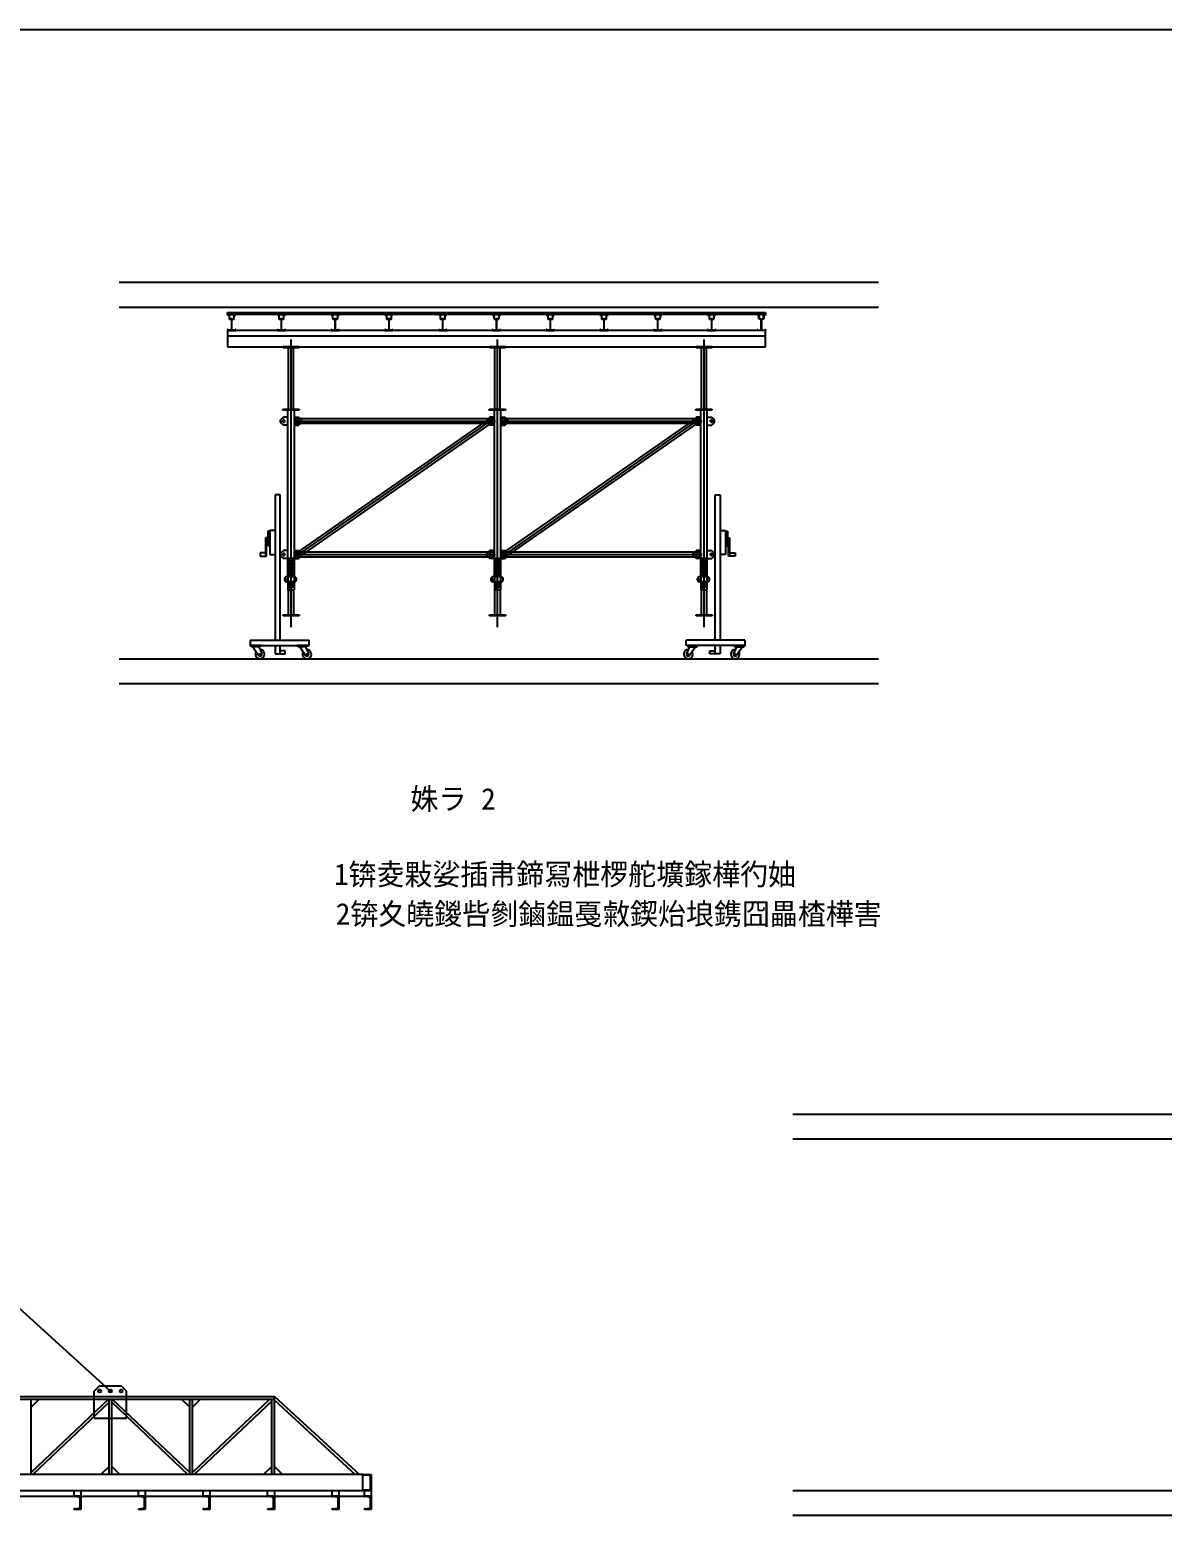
# Model space of a CAD drawing. Header units: metres. Extents: x 0 to 297, y 0 to 210.
# Drawn here: x 121.5 to 197.3, y 110.5 to 210 of the extents above; entities that cross this region are included whole.
import ezdxf

# ---------------------------------------------------------------- set-up
doc = ezdxf.new("R2010")
doc.units = ezdxf.units.M
for name, color, linetype in [(' ', 7, 'Continuous'), ('1', 7, 'Continuous'), ('120', 7, 'Continuous'), ('2', 7, 'Continuous'), ('38536', 7, 'Continuous'), ('5', 7, 'Continuous'), ('7', 7, 'Continuous')]:
    doc.layers.add(name, color=color, linetype=linetype)

msp = doc.modelspace()

# ---------------------------------------------------------------- linework, layer by layer
at = {"layer": ' '}
for p, q in [((138.96, 170.01), (138.96, 189.26)), ((152.78, 170.01), (152.78, 189.26)), ((166.61, 170.01), (166.61, 189.26)), ((137.89, 176.47), (137.53, 176.47)), ((137.53, 176.47), (137.53, 174.87)), ((167.68, 176.47), (168.04, 176.47)), ((168.04, 176.47), (168.04, 174.87)), ((137.53, 174.87), (137.89, 174.87)), ((138.74, 174.61), (138.74, 172.5)), ((139.18, 174.61), (138.74, 174.61)), ((139.18, 172.5), (139.18, 174.61)), ((152.57, 174.61), (152.57, 172.5)), ((153, 174.61), (152.57, 174.61)), ((153, 172.5), (153, 174.61)), ((166.39, 174.61), (166.39, 172.5)), ((166.82, 174.61), (166.39, 174.61)), ((166.82, 172.5), (166.82, 174.61)), ((168.04, 174.87), (167.68, 174.87)), ((138.74, 172.5), (139.18, 172.5)), ((152.57, 172.5), (153, 172.5)), ((166.39, 172.5), (166.82, 172.5)), ((136.23, 169.14), (140.17, 169.14)), ((136.23, 169.14), (136.23, 168.78)), ((140.17, 168.78), (140.17, 169.14)), ((169.34, 169.14), (165.4, 169.14)), ((165.4, 168.78), (165.4, 169.14)), ((169.34, 169.14), (169.34, 168.78)), ((136.23, 168.78), (140.17, 168.78)), ((138.56, 168.41), (138.23, 168.41)), ((138.23, 168.23), (138.56, 168.23)), ((138.56, 168.23), (138.56, 168.41)), ((169.34, 168.78), (165.4, 168.78)), ((167, 168.23), (167, 168.41)), ((167, 168.41), (167.34, 168.41)), ((167.34, 168.23), (167, 168.23))]:
    msp.add_line(p, q, dxfattribs=at)
for centre, start, end in [((136.88, 168.19), -211.99, 91.5), ((140.02, 168.19), -211.99, 91.5), ((165.55, 168.19), -271.5, 31.99), ((168.69, 168.19), -271.5, 31.99)]:
    msp.add_arc(centre, 0.3, start, end, dxfattribs=at)
msp.add_line((297, 210), (0, 210))
at = {"layer": '1'}
for p, q in [((138.62, 173.39), (139.22, 173.39)), ((152.44, 173.39), (153.04, 173.39)), ((166.27, 173.39), (166.87, 173.39)), ((139.22, 173.03), (138.62, 173.03)), ((153.04, 173.03), (152.44, 173.03)), ((166.87, 173.03), (166.27, 173.03))]:
    msp.add_line(p, q, dxfattribs=at)
for centre, start, end in [((138.71, 173.21), 116.26, 243.74), ((139.13, 173.21), -63.74, 63.74), ((152.53, 173.21), 116.26, 243.74), ((152.96, 173.21), -63.74, 63.74), ((166.35, 173.21), 116.26, 243.74), ((166.78, 173.21), -63.74, 63.74)]:
    msp.add_arc(centre, 0.2, start, end, dxfattribs=at)
at = {"layer": '120'}
for p, q in [((134.71, 189.5), (170.71, 189.5)), ((152.37, 184.06), (139.2, 174.88)), ((139.21, 174.7), (152.59, 184.02)), ((152.55, 183.8), (152.37, 184.06)), ((166.2, 184.06), (153.02, 174.88)), ((153.04, 174.7), (166.41, 184.02)), ((166.37, 183.8), (166.2, 184.06)), ((139.16, 183.8), (152.65, 183.8)), ((139.25, 183.96), (139.25, 183.65)), ((152.5, 183.96), (139.25, 183.96)), ((139.25, 183.65), (152.5, 183.65)), ((139.38, 174.62), (152.55, 183.8)), ((152.5, 183.65), (152.5, 183.96)), ((152.98, 183.8), (166.47, 183.8)), ((153.07, 183.96), (153.07, 183.65)), ((166.32, 183.96), (153.07, 183.96)), ((153.07, 183.65), (166.32, 183.65)), ((153.2, 174.62), (166.37, 183.8)), ((166.32, 183.65), (166.32, 183.96)), ((139.16, 174.87), (152.65, 174.87)), ((139.2, 174.88), (139.38, 174.62)), ((139.25, 175.03), (139.25, 174.72)), ((152.5, 175.03), (139.25, 175.03)), ((139.25, 174.72), (152.5, 174.72)), ((152.5, 174.72), (152.5, 175.03)), ((152.98, 174.87), (166.47, 174.87)), ((153.02, 174.88), (153.2, 174.62)), ((153.07, 175.03), (153.07, 174.72)), ((166.32, 175.03), (153.07, 175.03)), ((153.07, 174.72), (166.32, 174.72)), ((166.32, 174.72), (166.32, 175.03))]:
    msp.add_line(p, q, dxfattribs=at)
for centre in [(139.46, 183.8), (152.28, 183.81), (152.28, 183.8), (153.29, 183.8), (166.1, 183.8), (166.11, 183.81), (139.46, 174.87), (139.46, 174.87), (152.28, 174.87), (153.29, 174.87), (153.29, 174.87), (166.1, 174.87)]:
    msp.add_circle(centre, 0.06, dxfattribs=at)
at = {"layer": '2'}
for p, q in [((138.23, 178.87), (137.89, 178.87)), ((137.89, 178.87), (137.89, 169.14)), ((138.23, 169.14), (138.23, 178.87)), ((167.34, 169.14), (167.34, 178.87)), ((167.34, 178.87), (167.68, 178.87)), ((167.68, 178.87), (167.68, 169.14)), ((137.53, 176.42), (137.4, 176.42)), ((137.4, 176.42), (137.4, 175.44)), ((168.04, 176.42), (168.17, 176.42)), ((168.17, 176.42), (168.17, 175.44)), ((137.4, 175.99), (137.25, 175.99)), ((137.25, 175.99), (137.25, 174.97)), ((137.32, 174.75), (137.32, 175.87)), ((137.32, 175.87), (137.4, 175.87)), ((137.53, 175.44), (137.4, 175.44)), ((168.04, 175.44), (168.17, 175.44)), ((168.17, 175.99), (168.32, 175.99)), ((168.25, 175.87), (168.17, 175.87)), ((168.25, 174.75), (168.25, 175.87)), ((168.32, 175.99), (168.32, 174.97)), ((137.25, 174.97), (136.88, 174.97)), ((136.88, 174.97), (136.88, 174.75)), ((136.88, 174.75), (137.32, 174.75)), ((137.25, 174.97), (137.25, 174.75)), ((168.69, 174.75), (168.25, 174.75)), ((168.32, 174.97), (168.32, 174.75)), ((168.32, 174.97), (168.69, 174.97)), ((168.69, 174.97), (168.69, 174.75)), ((136.23, 168.78), (136.23, 168.73)), ((136.96, 168.78), (136.23, 168.78)), ((136.96, 168.73), (136.23, 168.73)), ((136.3, 168.73), (136.3, 168.68)), ((136.88, 168.68), (136.3, 168.68)), ((136.4, 168.68), (136.77, 168.14)), ((136.79, 168.68), (136.99, 168.25)), ((136.88, 168.73), (136.88, 168.68)), ((136.96, 168.78), (136.96, 168.73)), ((137.89, 168.78), (137.89, 168.23)), ((137.89, 168.23), (138.23, 168.23)), ((138.23, 168.23), (138.23, 168.78)), ((140.1, 168.78), (139.37, 168.78)), ((139.37, 168.78), (139.37, 168.73)), ((140.1, 168.73), (139.37, 168.73)), ((139.44, 168.73), (139.44, 168.68)), ((140.02, 168.68), (139.44, 168.68)), ((139.54, 168.68), (139.91, 168.14)), ((139.93, 168.68), (140.13, 168.25)), ((140.02, 168.73), (140.02, 168.68)), ((140.1, 168.78), (140.1, 168.73)), ((165.64, 168.68), (165.44, 168.25)), ((165.47, 168.78), (166.2, 168.78)), ((165.47, 168.78), (165.47, 168.73)), ((165.47, 168.73), (166.2, 168.73)), ((165.54, 168.73), (165.54, 168.68)), ((165.54, 168.68), (166.13, 168.68)), ((166.03, 168.68), (165.66, 168.14)), ((166.13, 168.73), (166.13, 168.68)), ((166.2, 168.78), (166.2, 168.73)), ((167.34, 168.23), (167.34, 168.78)), ((167.68, 168.23), (167.34, 168.23)), ((167.68, 168.78), (167.68, 168.23)), ((168.78, 168.68), (168.58, 168.25)), ((168.61, 168.78), (168.61, 168.73)), ((168.61, 168.78), (169.34, 168.78)), ((168.61, 168.73), (169.34, 168.73)), ((168.68, 168.73), (168.68, 168.68)), ((168.68, 168.68), (169.27, 168.68)), ((169.17, 168.68), (168.8, 168.14)), ((169.27, 168.73), (169.27, 168.68)), ((169.34, 168.78), (169.34, 168.73))]:
    msp.add_line(p, q, dxfattribs=at)
for centre in [(136.88, 168.19), (140.02, 168.19), (165.55, 168.19), (168.69, 168.19)]:
    msp.add_circle(centre, 0.04, dxfattribs=at)
for centre, start, end in [((136.88, 168.19), -153.71, 26.29), ((140.02, 168.19), -153.71, 26.29), ((165.55, 168.19), 153.71, 333.71), ((168.69, 168.19), 153.71, 333.71)]:
    msp.add_arc(centre, 0.12, start, end, dxfattribs=at)
at = {"layer": '38536'}
for p, q in [((134.71, 191.07), (170.71, 191.07)), ((134.71, 190.94), (134.71, 191.07)), ((170.71, 191.07), (170.71, 190.94)), ((170.71, 190.94), (134.71, 190.94)), ((134.71, 189.86), (134.71, 188.78)), ((170.71, 189.86), (134.71, 189.86)), ((170.71, 188.78), (170.71, 189.86)), ((134.71, 188.78), (170.71, 188.78)), ((138.44, 184.07), (138.26, 183.89)), ((138.74, 184.07), (138.44, 184.07)), ((138.74, 183.53), (138.74, 184.07)), ((139.18, 184.07), (139.48, 184.07)), ((139.18, 183.53), (139.18, 184.07)), ((139.48, 184.07), (139.66, 183.89)), ((152.26, 184.07), (152.08, 183.89)), ((152.57, 184.07), (152.26, 184.07)), ((152.57, 183.53), (152.57, 184.07)), ((153, 183.53), (153, 184.07)), ((153, 184.07), (153.3, 184.07)), ((153.3, 184.07), (153.48, 183.89)), ((166.09, 184.07), (165.91, 183.89)), ((166.39, 184.07), (166.09, 184.07)), ((166.39, 183.53), (166.39, 184.07)), ((166.82, 184.07), (167.13, 184.07)), ((166.82, 183.53), (166.82, 184.07)), ((167.13, 184.07), (167.31, 183.89)), ((138.26, 183.71), (138.26, 183.89)), ((138.26, 183.71), (138.44, 183.53)), ((138.32, 183.8), (138.59, 183.8)), ((138.74, 183.53), (138.44, 183.53)), ((138.46, 183.94), (138.46, 183.66)), ((139.18, 183.53), (139.48, 183.53)), ((139.6, 183.8), (139.33, 183.8)), ((139.6, 183.8), (139.33, 183.8)), ((139.46, 183.94), (139.46, 183.66)), ((139.46, 183.94), (139.46, 183.66)), ((139.66, 183.71), (139.48, 183.53)), ((139.66, 183.71), (139.66, 183.89)), ((152.08, 183.71), (152.08, 183.89)), ((152.08, 183.71), (152.26, 183.53)), ((152.14, 183.8), (152.42, 183.8)), ((152.57, 183.53), (152.26, 183.53)), ((152.28, 183.94), (152.28, 183.66)), ((153, 183.53), (153.3, 183.53)), ((153.42, 183.8), (153.15, 183.8)), ((153.42, 183.8), (153.15, 183.8)), ((153.29, 183.94), (153.29, 183.66)), ((153.29, 183.94), (153.29, 183.66)), ((153.48, 183.71), (153.3, 183.53)), ((153.48, 183.71), (153.48, 183.89)), ((165.91, 183.71), (165.91, 183.89)), ((165.91, 183.71), (166.09, 183.53)), ((165.97, 183.8), (166.24, 183.8)), ((166.39, 183.53), (166.09, 183.53)), ((166.1, 183.94), (166.1, 183.66)), ((166.82, 183.53), (167.13, 183.53)), ((167.25, 183.8), (166.97, 183.8)), ((167.25, 183.8), (166.97, 183.8)), ((167.11, 183.94), (167.11, 183.66)), ((167.11, 183.94), (167.11, 183.66)), ((167.31, 183.71), (167.13, 183.53)), ((167.31, 183.71), (167.31, 183.89)), ((138.44, 175.14), (138.26, 174.96)), ((138.74, 175.14), (138.44, 175.14)), ((138.74, 174.6), (138.74, 175.14)), ((139.18, 175.14), (139.48, 175.14)), ((139.18, 174.6), (139.18, 175.14)), ((139.48, 175.14), (139.66, 174.96)), ((152.27, 175.14), (152.09, 174.96)), ((152.57, 175.14), (152.27, 175.14)), ((152.57, 174.6), (152.57, 175.14)), ((153, 175.14), (153.3, 175.14)), ((153, 174.6), (153, 175.14)), ((153.3, 175.14), (153.48, 174.96)), ((166.09, 175.14), (165.91, 174.96)), ((166.39, 175.14), (166.09, 175.14)), ((166.39, 174.6), (166.39, 175.14)), ((166.82, 175.14), (167.13, 175.14)), ((166.82, 174.6), (166.82, 175.14)), ((167.13, 175.14), (167.31, 174.96)), ((138.26, 174.78), (138.26, 174.96)), ((138.26, 174.78), (138.44, 174.6)), ((138.32, 174.87), (138.59, 174.87)), ((138.74, 174.6), (138.44, 174.6)), ((138.46, 175.01), (138.46, 174.74)), ((139.18, 174.6), (139.48, 174.6)), ((139.6, 174.87), (139.33, 174.87)), ((139.6, 174.87), (139.33, 174.87)), ((139.46, 175.01), (139.46, 174.74)), ((139.46, 175.01), (139.46, 174.74)), ((139.66, 174.78), (139.48, 174.6)), ((139.66, 174.78), (139.66, 174.96)), ((152.09, 174.78), (152.09, 174.96)), ((152.09, 174.78), (152.27, 174.6)), ((152.14, 174.87), (152.42, 174.87)), ((152.57, 174.6), (152.27, 174.6)), ((152.28, 175.01), (152.28, 174.74)), ((153, 174.6), (153.3, 174.6)), ((153.42, 174.87), (153.15, 174.87)), ((153.42, 174.87), (153.15, 174.87)), ((153.29, 175.01), (153.29, 174.74)), ((153.29, 175.01), (153.29, 174.74)), ((153.48, 174.78), (153.3, 174.6)), ((153.48, 174.78), (153.48, 174.96)), ((165.91, 174.78), (165.91, 174.96)), ((165.91, 174.78), (166.09, 174.6)), ((165.97, 174.87), (166.24, 174.87)), ((166.39, 174.6), (166.09, 174.6)), ((166.11, 175.01), (166.11, 174.74)), ((166.82, 174.6), (167.13, 174.6)), ((167.25, 174.87), (166.97, 174.87)), ((167.25, 174.87), (166.97, 174.87)), ((167.11, 175.01), (167.11, 174.74)), ((167.11, 175.01), (167.11, 174.74)), ((167.31, 174.78), (167.13, 174.6)), ((167.31, 174.78), (167.31, 174.96))]:
    msp.add_line(p, q, dxfattribs=at)
for centre in [(138.46, 183.8), (139.46, 183.8), (139.46, 183.8), (152.28, 183.8), (153.29, 183.8), (153.29, 183.8), (166.1, 183.8), (167.11, 183.8), (167.11, 183.8), (138.46, 174.87), (139.46, 174.87), (139.46, 174.87), (139.46, 174.87), (152.28, 174.87), (153.29, 174.87), (153.29, 174.87), (153.29, 174.87), (166.11, 174.87), (167.11, 174.87), (167.11, 174.87), (167.11, 174.87)]:
    msp.add_circle(centre, 0.06, dxfattribs=at)
at = {"layer": '5'}
for p, q in [((127.45, 193.09), (178.29, 193.09)), ((127.45, 191.43), (178.29, 191.43)), ((127.45, 167.89), (178.29, 167.89)), ((127.45, 166.23), (178.29, 166.23)), ((172.56, 137.4), (209.19, 137.4)), ((172.56, 135.75), (207.03, 135.75)), ((172.56, 112.2), (209.19, 112.2)), ((172.56, 110.55), (207.03, 110.55))]:
    msp.add_line(p, q, dxfattribs=at)
at = {"layer": '7'}
for p, q in [((134.83, 190.94), (134.71, 190.94)), ((134.71, 190.94), (134.71, 190.89)), ((134.71, 190.89), (134.73, 190.89)), ((134.73, 190.89), (134.73, 190.91)), ((134.75, 190.92), (134.8, 190.92)), ((134.81, 190.91), (134.81, 190.66)), ((134.83, 190.66), (134.83, 190.94)), ((134.83, 190.94), (135.13, 190.94)), ((134.84, 190.63), (134.96, 190.63)), ((135.12, 190.65), (134.85, 190.65)), ((134.97, 190.61), (134.97, 189.9)), ((134.99, 189.9), (134.99, 190.61)), ((135.01, 190.63), (135.12, 190.63)), ((135.25, 190.94), (135.13, 190.94)), ((135.13, 190.94), (135.13, 190.66)), ((135.15, 190.66), (135.15, 190.91)), ((135.17, 190.92), (135.21, 190.92)), ((135.23, 190.91), (135.23, 190.89)), ((135.23, 190.89), (135.25, 190.89)), ((135.25, 190.89), (135.25, 190.94)), ((138.16, 190.94), (138.04, 190.94)), ((138.04, 190.94), (138.04, 190.89)), ((138.04, 190.89), (138.06, 190.89)), ((138.06, 190.89), (138.06, 190.91)), ((138.08, 190.92), (138.13, 190.92)), ((138.14, 190.91), (138.14, 190.66)), ((138.16, 190.66), (138.16, 190.94)), ((138.16, 190.94), (138.46, 190.94)), ((138.17, 190.63), (138.29, 190.63)), ((138.45, 190.65), (138.18, 190.65)), ((138.3, 190.61), (138.3, 189.9)), ((138.32, 189.9), (138.32, 190.61)), ((138.34, 190.63), (138.45, 190.63)), ((138.58, 190.94), (138.46, 190.94)), ((138.46, 190.94), (138.46, 190.66)), ((138.48, 190.66), (138.48, 190.91)), ((138.5, 190.92), (138.54, 190.92)), ((138.56, 190.91), (138.56, 190.89)), ((138.56, 190.89), (138.58, 190.89)), ((138.58, 190.89), (138.58, 190.94)), ((141.76, 190.94), (141.64, 190.94)), ((141.64, 190.94), (141.64, 190.89)), ((141.64, 190.89), (141.66, 190.89)), ((141.66, 190.89), (141.66, 190.91)), ((141.68, 190.92), (141.73, 190.92)), ((141.74, 190.91), (141.74, 190.66)), ((141.76, 190.66), (141.76, 190.94)), ((141.76, 190.94), (142.06, 190.94)), ((141.77, 190.63), (141.89, 190.63)), ((142.05, 190.65), (141.78, 190.65)), ((141.9, 190.61), (141.9, 189.9)), ((141.92, 189.9), (141.92, 190.61)), ((141.94, 190.63), (142.05, 190.63)), ((142.18, 190.94), (142.06, 190.94)), ((142.06, 190.94), (142.06, 190.66)), ((142.08, 190.66), (142.08, 190.91)), ((142.1, 190.92), (142.14, 190.92)), ((142.16, 190.91), (142.16, 190.89)), ((142.16, 190.89), (142.18, 190.89)), ((142.18, 190.89), (142.18, 190.94)), ((145.36, 190.94), (145.24, 190.94)), ((145.24, 190.94), (145.24, 190.89)), ((145.24, 190.89), (145.26, 190.89)), ((145.26, 190.89), (145.26, 190.91)), ((145.28, 190.92), (145.33, 190.92)), ((145.34, 190.91), (145.34, 190.66)), ((145.36, 190.66), (145.36, 190.94)), ((145.36, 190.94), (145.66, 190.94)), ((145.37, 190.63), (145.49, 190.63)), ((145.65, 190.65), (145.38, 190.65)), ((145.5, 190.61), (145.5, 189.9)), ((145.52, 189.9), (145.52, 190.61)), ((145.54, 190.63), (145.65, 190.63)), ((145.78, 190.94), (145.66, 190.94)), ((145.66, 190.94), (145.66, 190.66)), ((145.68, 190.66), (145.68, 190.91)), ((145.7, 190.92), (145.74, 190.92)), ((145.76, 190.91), (145.76, 190.89)), ((145.76, 190.89), (145.78, 190.89)), ((145.78, 190.89), (145.78, 190.94)), ((148.96, 190.94), (148.84, 190.94)), ((148.84, 190.94), (148.84, 190.89)), ((148.84, 190.89), (148.86, 190.89)), ((148.86, 190.89), (148.86, 190.91)), ((148.88, 190.92), (148.93, 190.92)), ((148.94, 190.91), (148.94, 190.66)), ((148.96, 190.66), (148.96, 190.94)), ((148.96, 190.94), (149.26, 190.94)), ((148.97, 190.63), (149.09, 190.63)), ((149.25, 190.65), (148.98, 190.65)), ((149.1, 190.61), (149.1, 189.9)), ((149.12, 189.9), (149.12, 190.61)), ((149.14, 190.63), (149.25, 190.63)), ((149.38, 190.94), (149.26, 190.94)), ((149.26, 190.94), (149.26, 190.66)), ((149.28, 190.66), (149.28, 190.91)), ((149.3, 190.92), (149.34, 190.92)), ((149.36, 190.91), (149.36, 190.89)), ((149.36, 190.89), (149.38, 190.89)), ((149.38, 190.89), (149.38, 190.94)), ((152.56, 190.94), (152.44, 190.94)), ((152.44, 190.94), (152.44, 190.89)), ((152.44, 190.89), (152.46, 190.89)), ((152.46, 190.89), (152.46, 190.91)), ((152.48, 190.92), (152.53, 190.92)), ((152.54, 190.91), (152.54, 190.66)), ((152.56, 190.66), (152.56, 190.94)), ((152.56, 190.94), (152.86, 190.94)), ((152.57, 190.63), (152.69, 190.63)), ((152.85, 190.65), (152.58, 190.65)), ((152.7, 190.61), (152.7, 189.9)), ((152.72, 189.9), (152.72, 190.61)), ((152.74, 190.63), (152.85, 190.63)), ((152.98, 190.94), (152.86, 190.94)), ((152.86, 190.94), (152.86, 190.66)), ((152.88, 190.66), (152.88, 190.91)), ((152.9, 190.92), (152.94, 190.92)), ((152.96, 190.91), (152.96, 190.89)), ((152.96, 190.89), (152.98, 190.89)), ((152.98, 190.89), (152.98, 190.94)), ((156.16, 190.94), (156.04, 190.94)), ((156.04, 190.94), (156.04, 190.89)), ((156.04, 190.89), (156.06, 190.89)), ((156.06, 190.89), (156.06, 190.91)), ((156.08, 190.92), (156.13, 190.92)), ((156.14, 190.91), (156.14, 190.66)), ((156.16, 190.66), (156.16, 190.94)), ((156.16, 190.94), (156.46, 190.94)), ((156.17, 190.63), (156.29, 190.63)), ((156.45, 190.65), (156.18, 190.65)), ((156.3, 190.61), (156.3, 189.9)), ((156.32, 189.9), (156.32, 190.61)), ((156.34, 190.63), (156.45, 190.63)), ((156.58, 190.94), (156.46, 190.94)), ((156.46, 190.94), (156.46, 190.66)), ((156.48, 190.66), (156.48, 190.91)), ((156.5, 190.92), (156.54, 190.92)), ((156.56, 190.91), (156.56, 190.89)), ((156.56, 190.89), (156.58, 190.89)), ((156.58, 190.89), (156.58, 190.94)), ((159.76, 190.94), (159.64, 190.94)), ((159.64, 190.94), (159.64, 190.89)), ((159.64, 190.89), (159.66, 190.89)), ((159.66, 190.89), (159.66, 190.91)), ((159.68, 190.92), (159.73, 190.92)), ((159.74, 190.91), (159.74, 190.66)), ((159.76, 190.66), (159.76, 190.94)), ((159.76, 190.94), (160.06, 190.94)), ((159.77, 190.63), (159.89, 190.63)), ((160.05, 190.65), (159.78, 190.65)), ((159.9, 190.61), (159.9, 189.9)), ((159.92, 189.9), (159.92, 190.61)), ((159.94, 190.63), (160.05, 190.63)), ((160.18, 190.94), (160.06, 190.94)), ((160.06, 190.94), (160.06, 190.66)), ((160.08, 190.66), (160.08, 190.91)), ((160.1, 190.92), (160.14, 190.92)), ((160.16, 190.91), (160.16, 190.89)), ((160.16, 190.89), (160.18, 190.89)), ((160.18, 190.89), (160.18, 190.94)), ((163.36, 190.94), (163.24, 190.94)), ((163.24, 190.94), (163.24, 190.89)), ((163.24, 190.89), (163.26, 190.89)), ((163.26, 190.89), (163.26, 190.91)), ((163.28, 190.92), (163.33, 190.92)), ((163.34, 190.91), (163.34, 190.66)), ((163.36, 190.66), (163.36, 190.94)), ((163.36, 190.94), (163.66, 190.94)), ((163.37, 190.63), (163.49, 190.63)), ((163.65, 190.65), (163.38, 190.65)), ((163.5, 190.61), (163.5, 189.9)), ((163.52, 189.9), (163.52, 190.61)), ((163.54, 190.63), (163.65, 190.63)), ((163.78, 190.94), (163.66, 190.94)), ((163.66, 190.94), (163.66, 190.66)), ((163.68, 190.66), (163.68, 190.91)), ((163.7, 190.92), (163.74, 190.92)), ((163.76, 190.91), (163.76, 190.89)), ((163.76, 190.89), (163.78, 190.89)), ((163.78, 190.89), (163.78, 190.94)), ((166.96, 190.94), (166.84, 190.94)), ((166.84, 190.94), (166.84, 190.89)), ((166.84, 190.89), (166.86, 190.89)), ((166.86, 190.89), (166.86, 190.91)), ((166.88, 190.92), (166.93, 190.92)), ((166.94, 190.91), (166.94, 190.66)), ((166.96, 190.66), (166.96, 190.94)), ((166.96, 190.94), (167.26, 190.94)), ((166.97, 190.63), (167.09, 190.63)), ((167.25, 190.65), (166.98, 190.65)), ((167.1, 190.61), (167.1, 189.9)), ((167.12, 189.9), (167.12, 190.61)), ((167.14, 190.63), (167.25, 190.63)), ((167.38, 190.94), (167.26, 190.94)), ((167.26, 190.94), (167.26, 190.66)), ((167.28, 190.66), (167.28, 190.91)), ((167.3, 190.92), (167.34, 190.92)), ((167.36, 190.91), (167.36, 190.89)), ((167.36, 190.89), (167.38, 190.89)), ((167.38, 190.89), (167.38, 190.94)), ((170.17, 190.89), (170.17, 190.94)), ((170.17, 190.94), (170.29, 190.94)), ((170.19, 190.89), (170.17, 190.89)), ((170.19, 190.91), (170.19, 190.89)), ((170.26, 190.92), (170.21, 190.92)), ((170.27, 190.66), (170.27, 190.91)), ((170.29, 190.94), (170.29, 190.66)), ((170.59, 190.94), (170.29, 190.94)), ((170.42, 190.63), (170.3, 190.63)), ((170.31, 190.65), (170.58, 190.65)), ((170.43, 189.9), (170.43, 190.61)), ((170.45, 190.61), (170.45, 189.9)), ((170.58, 190.63), (170.47, 190.63)), ((170.59, 190.66), (170.59, 190.94)), ((170.59, 190.94), (170.71, 190.94)), ((170.61, 190.91), (170.61, 190.66)), ((170.67, 190.92), (170.63, 190.92)), ((170.69, 190.89), (170.69, 190.91)), ((170.71, 190.89), (170.69, 190.89)), ((170.71, 190.94), (170.71, 190.89)), ((134.74, 189.92), (134.71, 189.92)), ((134.71, 189.92), (134.71, 189.86)), ((134.71, 189.86), (135.25, 189.86)), ((134.74, 189.9), (134.74, 189.92)), ((134.96, 189.89), (134.76, 189.89)), ((135.21, 189.89), (135.01, 189.89)), ((135.25, 189.92), (135.22, 189.92)), ((135.22, 189.92), (135.22, 189.9)), ((135.25, 189.86), (135.25, 189.92)), ((138.07, 189.92), (138.04, 189.92)), ((138.04, 189.92), (138.04, 189.86)), ((138.04, 189.86), (138.58, 189.86)), ((138.07, 189.9), (138.07, 189.92)), ((138.29, 189.89), (138.09, 189.89)), ((138.54, 189.89), (138.34, 189.89)), ((138.58, 189.92), (138.55, 189.92)), ((138.55, 189.92), (138.55, 189.9)), ((138.58, 189.86), (138.58, 189.92)), ((141.67, 189.92), (141.64, 189.92)), ((141.64, 189.92), (141.64, 189.86)), ((141.64, 189.86), (142.18, 189.86)), ((141.67, 189.9), (141.67, 189.92)), ((141.89, 189.89), (141.69, 189.89)), ((142.14, 189.89), (141.94, 189.89)), ((142.18, 189.92), (142.15, 189.92)), ((142.15, 189.92), (142.15, 189.9)), ((142.18, 189.86), (142.18, 189.92)), ((145.27, 189.92), (145.24, 189.92)), ((145.24, 189.92), (145.24, 189.86)), ((145.24, 189.86), (145.78, 189.86)), ((145.27, 189.9), (145.27, 189.92)), ((145.49, 189.89), (145.29, 189.89)), ((145.74, 189.89), (145.54, 189.89)), ((145.78, 189.92), (145.75, 189.92)), ((145.75, 189.92), (145.75, 189.9)), ((145.78, 189.86), (145.78, 189.92)), ((148.87, 189.92), (148.84, 189.92)), ((148.84, 189.92), (148.84, 189.86)), ((148.84, 189.86), (149.38, 189.86)), ((148.87, 189.9), (148.87, 189.92)), ((149.09, 189.89), (148.89, 189.89)), ((149.34, 189.89), (149.14, 189.89)), ((149.38, 189.92), (149.35, 189.92)), ((149.35, 189.92), (149.35, 189.9)), ((149.38, 189.86), (149.38, 189.92)), ((152.47, 189.92), (152.44, 189.92)), ((152.44, 189.92), (152.44, 189.86)), ((152.44, 189.86), (152.98, 189.86)), ((152.47, 189.9), (152.47, 189.92)), ((152.69, 189.89), (152.49, 189.89)), ((152.94, 189.89), (152.74, 189.89)), ((152.98, 189.92), (152.95, 189.92)), ((152.95, 189.92), (152.95, 189.9)), ((152.98, 189.86), (152.98, 189.92)), ((156.07, 189.92), (156.04, 189.92)), ((156.04, 189.92), (156.04, 189.86)), ((156.04, 189.86), (156.58, 189.86)), ((156.07, 189.9), (156.07, 189.92)), ((156.29, 189.89), (156.09, 189.89)), ((156.54, 189.89), (156.34, 189.89)), ((156.58, 189.92), (156.55, 189.92)), ((156.55, 189.92), (156.55, 189.9)), ((156.58, 189.86), (156.58, 189.92)), ((159.67, 189.92), (159.64, 189.92)), ((159.64, 189.92), (159.64, 189.86)), ((159.64, 189.86), (160.18, 189.86)), ((159.67, 189.9), (159.67, 189.92)), ((159.89, 189.89), (159.69, 189.89)), ((160.14, 189.89), (159.94, 189.89)), ((160.18, 189.92), (160.15, 189.92)), ((160.15, 189.92), (160.15, 189.9)), ((160.18, 189.86), (160.18, 189.92)), ((163.27, 189.92), (163.24, 189.92)), ((163.24, 189.92), (163.24, 189.86)), ((163.24, 189.86), (163.78, 189.86)), ((163.27, 189.9), (163.27, 189.92)), ((163.49, 189.89), (163.29, 189.89)), ((163.74, 189.89), (163.54, 189.89)), ((163.78, 189.92), (163.75, 189.92)), ((163.75, 189.92), (163.75, 189.9)), ((163.78, 189.86), (163.78, 189.92)), ((166.87, 189.92), (166.84, 189.92)), ((166.84, 189.92), (166.84, 189.86)), ((166.84, 189.86), (167.38, 189.86)), ((166.87, 189.9), (166.87, 189.92)), ((167.09, 189.89), (166.89, 189.89)), ((167.34, 189.89), (167.14, 189.89)), ((167.38, 189.92), (167.35, 189.92)), ((167.35, 189.92), (167.35, 189.9)), ((167.38, 189.86), (167.38, 189.92)), ((170.17, 189.86), (170.17, 189.92)), ((170.17, 189.92), (170.2, 189.92)), ((170.71, 189.86), (170.17, 189.86)), ((170.2, 189.92), (170.2, 189.9)), ((170.22, 189.89), (170.42, 189.89)), ((170.47, 189.89), (170.67, 189.89)), ((170.68, 189.9), (170.68, 189.92)), ((170.68, 189.92), (170.71, 189.92)), ((170.71, 189.92), (170.71, 189.86)), ((139.5, 188.78), (138.42, 188.78)), ((138.42, 188.78), (138.42, 188.73)), ((138.42, 188.73), (139.5, 188.73)), ((138.79, 184.59), (138.79, 188.73)), ((139.13, 184.59), (139.13, 188.73)), ((139.5, 188.73), (139.5, 188.78)), ((153.32, 188.78), (152.24, 188.78)), ((152.24, 188.78), (152.24, 188.73)), ((152.24, 188.73), (153.32, 188.73)), ((152.61, 184.59), (152.61, 188.73)), ((152.96, 184.59), (152.96, 188.73)), ((153.32, 188.73), (153.32, 188.78)), ((167.15, 188.78), (166.07, 188.78)), ((166.07, 188.78), (166.07, 188.73)), ((166.07, 188.73), (167.15, 188.73)), ((166.44, 184.59), (166.44, 188.73)), ((166.78, 184.59), (166.78, 188.73)), ((167.15, 188.73), (167.15, 188.78)), ((138.41, 184.54), (138.41, 184.59)), ((138.41, 184.59), (139.49, 184.59)), ((139.49, 184.54), (138.41, 184.54)), ((138.74, 173.39), (138.74, 184.54)), ((139.18, 173.39), (139.18, 184.54)), ((139.49, 184.59), (139.49, 184.54)), ((152.23, 184.54), (152.23, 184.59)), ((152.23, 184.59), (153.31, 184.59)), ((153.31, 184.54), (152.23, 184.54)), ((152.57, 173.39), (152.57, 184.54)), ((153, 173.39), (153, 184.54)), ((153.31, 184.59), (153.31, 184.54)), ((166.05, 184.54), (166.05, 184.59)), ((166.05, 184.59), (167.13, 184.59)), ((167.13, 184.54), (166.05, 184.54)), ((166.39, 173.39), (166.39, 184.54)), ((166.82, 173.39), (166.82, 184.54)), ((167.13, 184.59), (167.13, 184.54)), ((138.74, 174.61), (139.18, 174.61)), ((139.18, 174.55), (138.74, 174.44)), ((138.89, 174.26), (138.74, 174.22)), ((138.89, 174.04), (138.74, 174)), ((138.89, 174.37), (138.82, 174.35)), ((138.89, 174.15), (138.82, 174.13)), ((138.89, 174.35), (138.89, 173.39)), ((138.97, 174.41), (138.95, 174.41)), ((139.1, 174.42), (139.01, 174.4)), ((139.03, 173.39), (139.03, 174.35)), ((139.18, 174.33), (139.03, 174.3)), ((139.1, 174.21), (139.03, 174.19)), ((139.18, 174.12), (139.03, 174.08)), ((152.57, 174.61), (153, 174.61)), ((153, 174.55), (152.57, 174.44)), ((152.71, 174.26), (152.57, 174.22)), ((152.71, 174.04), (152.57, 174)), ((152.71, 174.37), (152.64, 174.35)), ((152.71, 174.15), (152.64, 174.13)), ((152.71, 174.35), (152.71, 173.39)), ((152.79, 174.41), (152.78, 174.41)), ((152.93, 174.42), (152.83, 174.4)), ((152.86, 173.39), (152.86, 174.35)), ((153, 174.33), (152.86, 174.3)), ((152.93, 174.21), (152.86, 174.19)), ((153, 174.12), (152.86, 174.08)), ((166.39, 174.61), (166.82, 174.61)), ((166.82, 174.55), (166.39, 174.44)), ((166.54, 174.26), (166.39, 174.22)), ((166.54, 174.04), (166.39, 174)), ((166.54, 174.37), (166.46, 174.35)), ((166.54, 174.15), (166.46, 174.13)), ((166.54, 174.35), (166.54, 173.39)), ((166.61, 174.41), (166.6, 174.41)), ((166.75, 174.42), (166.66, 174.4)), ((166.68, 173.39), (166.68, 174.35)), ((166.82, 174.33), (166.68, 174.3)), ((166.75, 174.21), (166.68, 174.19)), ((166.82, 174.12), (166.68, 174.08)), ((138.89, 173.82), (138.74, 173.78)), ((138.89, 173.6), (138.74, 173.56)), ((138.89, 173.93), (138.82, 173.91)), ((138.89, 173.71), (138.82, 173.69)), ((138.89, 173.49), (138.82, 173.47)), ((139.18, 173.46), (138.92, 173.39)), ((139.1, 173.99), (139.03, 173.97)), ((139.18, 173.9), (139.03, 173.86)), ((139.1, 173.77), (139.03, 173.75)), ((139.18, 173.68), (139.03, 173.64)), ((139.1, 173.55), (139.03, 173.53)), ((152.71, 173.82), (152.57, 173.78)), ((152.71, 173.6), (152.57, 173.56)), ((152.71, 173.93), (152.64, 173.91)), ((152.71, 173.71), (152.64, 173.69)), ((152.71, 173.49), (152.64, 173.47)), ((153, 173.46), (152.75, 173.39)), ((152.93, 173.99), (152.86, 173.97)), ((153, 173.9), (152.86, 173.86)), ((152.93, 173.77), (152.86, 173.75)), ((153, 173.68), (152.86, 173.64)), ((152.93, 173.55), (152.86, 173.53)), ((166.54, 173.82), (166.39, 173.78)), ((166.54, 173.6), (166.39, 173.56)), ((166.54, 173.93), (166.46, 173.91)), ((166.54, 173.71), (166.46, 173.69)), ((166.54, 173.49), (166.46, 173.47)), ((166.82, 173.46), (166.57, 173.39)), ((166.75, 173.99), (166.68, 173.97)), ((166.82, 173.9), (166.68, 173.86)), ((166.75, 173.77), (166.68, 173.75)), ((166.82, 173.68), (166.68, 173.64)), ((166.75, 173.55), (166.68, 173.53)), ((138.74, 173.03), (138.74, 172.5)), ((138.74, 172.5), (139.18, 172.5)), ((138.89, 172.95), (138.75, 172.91)), ((139.18, 172.81), (138.75, 172.69)), ((138.79, 170.83), (138.79, 172.5)), ((138.89, 172.84), (138.82, 172.82)), ((139.11, 172.68), (138.82, 172.6)), ((138.89, 173.03), (138.89, 172.8)), ((138.95, 172.74), (138.97, 172.74)), ((139.18, 173.03), (139.03, 172.99)), ((139.03, 172.8), (139.03, 173.03)), ((139.11, 172.9), (139.03, 172.88)), ((139.13, 172.5), (139.13, 170.83)), ((139.18, 172.5), (139.18, 173.03)), ((152.57, 173.03), (152.57, 172.5)), ((152.71, 172.95), (152.57, 172.91)), ((153, 172.81), (152.57, 172.69)), ((152.57, 172.5), (153, 172.5)), ((152.61, 170.83), (152.61, 172.5)), ((152.71, 172.84), (152.64, 172.82)), ((152.93, 172.68), (152.64, 172.6)), ((152.71, 173.03), (152.71, 172.8)), ((152.78, 172.74), (152.79, 172.74)), ((153, 173.03), (152.86, 172.99)), ((152.86, 172.8), (152.86, 173.03)), ((152.93, 172.9), (152.86, 172.88)), ((152.96, 172.5), (152.96, 170.83)), ((153, 172.5), (153, 173.03)), ((166.39, 173.03), (166.39, 172.5)), ((166.54, 172.95), (166.39, 172.91)), ((166.82, 172.81), (166.39, 172.69)), ((166.39, 172.5), (166.82, 172.5)), ((166.43, 170.83), (166.43, 172.5)), ((166.54, 172.84), (166.47, 172.82)), ((166.75, 172.68), (166.47, 172.6)), ((166.54, 173.03), (166.54, 172.8)), ((166.6, 172.74), (166.62, 172.74)), ((166.82, 173.03), (166.68, 172.99)), ((166.68, 172.8), (166.68, 173.03)), ((166.75, 172.9), (166.68, 172.88)), ((166.78, 172.5), (166.78, 170.83)), ((166.82, 172.5), (166.82, 173.03)), ((138.42, 170.83), (139.5, 170.83)), ((138.42, 170.77), (138.42, 170.83)), ((139.5, 170.77), (138.42, 170.77)), ((139.5, 170.83), (139.5, 170.77)), ((152.24, 170.83), (153.32, 170.83)), ((152.24, 170.77), (152.24, 170.83)), ((153.32, 170.77), (152.24, 170.77)), ((153.32, 170.83), (153.32, 170.77)), ((166.07, 170.83), (167.15, 170.83)), ((166.07, 170.77), (166.07, 170.83)), ((167.15, 170.77), (166.07, 170.77)), ((167.15, 170.83), (167.15, 170.77)), ((105.82, 138.01), (126.86, 118.86)), ((105.17, 118.5), (137.84, 118.5)), ((126.14, 119.22), (125.78, 118.86)), ((125.78, 117.06), (125.78, 118.86)), ((126.14, 119.22), (127.58, 119.22)), ((127.94, 118.86), (127.58, 119.22)), ((127.94, 117.06), (127.94, 118.86)), ((137.84, 118.5), (143.53, 113.28)), ((137.84, 113.28), (137.84, 118.5)), ((105.35, 118.32), (137.84, 118.32)), ((126.73, 118.32), (121.55, 113.41)), ((121.55, 113.28), (121.55, 118.32)), ((121.55, 117.78), (122.09, 118.32)), ((126.77, 118.12), (121.68, 113.28)), ((126.77, 113.28), (126.77, 118.32)), ((126.95, 113.28), (126.95, 118.32)), ((126.95, 118.12), (132.04, 113.28)), ((126.99, 118.32), (132.17, 113.41)), ((132.17, 117.78), (131.63, 118.32)), ((132.17, 113.28), (132.17, 118.32)), ((132.35, 113.28), (132.35, 118.32)), ((137.53, 118.32), (132.35, 113.41)), ((132.35, 117.78), (132.89, 118.32)), ((137.66, 118.2), (132.48, 113.28)), ((137.66, 113.28), (137.66, 118.32)), ((137.84, 118.26), (143.26, 113.28)), ((125.78, 117.06), (127.94, 117.06)), ((126.77, 113.82), (126.23, 113.28)), ((126.95, 113.82), (127.49, 113.28)), ((137.66, 113.82), (137.12, 113.28)), ((137.84, 113.82), (138.38, 113.28)), ((143.77, 113.28), (95.1, 113.28)), ((143.77, 112.2), (143.77, 113.28)), ((143.78, 113.26), (143.78, 113.28)), ((143.78, 113.28), (144.32, 113.28)), ((144.2, 113.21), (143.8, 113.24)), ((144.27, 112.37), (144.27, 113.12)), ((144.32, 113.28), (144.32, 112.2)), ((95.1, 112.2), (143.77, 112.2)), ((105.72, 111.84), (143.87, 111.82)), ((124.43, 111.84), (124.43, 112.2)), ((124.43, 112.2), (124.88, 112.2)), ((124.88, 111.84), (124.43, 111.84)), ((124.43, 111.82), (124.43, 111.84)), ((124.43, 111.84), (124.88, 111.84)), ((124.75, 111.77), (124.45, 111.8)), ((124.83, 111.1), (124.83, 111.69)), ((124.88, 112.2), (124.88, 111.84)), ((124.88, 111.84), (124.88, 110.94)), ((128.75, 111.84), (128.75, 112.2)), ((128.75, 112.2), (129.2, 112.2)), ((129.2, 111.84), (128.75, 111.84)), ((128.75, 111.82), (128.75, 111.84)), ((128.75, 111.84), (129.2, 111.84)), ((129.07, 111.77), (128.77, 111.8)), ((129.15, 111.1), (129.15, 111.69)), ((129.2, 112.2), (129.2, 111.84)), ((129.2, 111.84), (129.2, 110.94)), ((133.07, 111.84), (133.07, 112.2)), ((133.07, 112.2), (133.52, 112.2)), ((133.52, 111.84), (133.07, 111.84)), ((133.07, 111.82), (133.07, 111.84)), ((133.07, 111.84), (133.52, 111.84)), ((133.39, 111.77), (133.09, 111.8)), ((133.47, 111.1), (133.47, 111.69)), ((133.52, 112.2), (133.52, 111.84)), ((133.52, 111.84), (133.52, 110.94)), ((137.39, 111.84), (137.39, 112.2)), ((137.39, 112.2), (137.84, 112.2)), ((137.84, 111.84), (137.39, 111.84)), ((137.39, 111.82), (137.39, 111.84)), ((137.39, 111.84), (137.84, 111.84)), ((137.71, 111.77), (137.41, 111.8)), ((137.79, 111.1), (137.79, 111.69)), ((137.84, 112.2), (137.84, 111.84)), ((137.84, 111.84), (137.84, 110.94)), ((141.71, 111.84), (141.71, 112.2)), ((141.71, 112.2), (142.16, 112.2)), ((142.16, 111.84), (141.71, 111.84)), ((141.71, 111.82), (141.71, 111.84)), ((141.71, 111.84), (142.16, 111.84)), ((142.03, 111.77), (141.73, 111.8)), ((142.11, 111.1), (142.11, 111.69)), ((142.16, 112.2), (142.16, 111.84)), ((142.16, 111.84), (142.16, 110.94)), ((143.78, 112.2), (143.78, 112.23)), ((144.32, 112.2), (143.78, 112.2)), ((143.8, 112.25), (144.2, 112.28)), ((143.87, 111.84), (143.87, 112.2)), ((143.87, 112.2), (144.32, 112.2)), ((144.32, 111.84), (143.87, 111.84)), ((143.87, 111.82), (143.87, 111.84)), ((143.87, 111.84), (144.32, 111.84)), ((144.19, 111.77), (143.89, 111.8)), ((144.27, 111.1), (144.27, 111.69)), ((144.32, 112.2), (144.32, 111.84)), ((144.32, 111.84), (144.32, 110.94)), ((124.43, 110.94), (124.43, 110.97)), ((124.88, 110.94), (124.43, 110.94)), ((124.45, 110.99), (124.75, 111.02)), ((128.75, 110.94), (128.75, 110.97)), ((129.2, 110.94), (128.75, 110.94)), ((128.77, 110.99), (129.07, 111.02)), ((133.07, 110.94), (133.07, 110.97)), ((133.52, 110.94), (133.07, 110.94)), ((133.09, 110.99), (133.39, 111.02)), ((137.39, 110.94), (137.39, 110.97)), ((137.84, 110.94), (137.39, 110.94)), ((137.41, 110.99), (137.71, 111.02)), ((141.71, 110.94), (141.71, 110.97)), ((142.16, 110.94), (141.71, 110.94)), ((141.73, 110.99), (142.03, 111.02)), ((143.87, 110.94), (143.87, 110.97)), ((144.32, 110.94), (143.87, 110.94)), ((143.89, 110.99), (144.19, 111.02))]:
    msp.add_line(p, q, dxfattribs=at)
for centre, radius in [((138.6, 173.21), 0.05), ((152.42, 173.21), 0.05), ((166.25, 173.21), 0.05), ((138.96, 172.98), 0.06), ((152.78, 172.98), 0.06), ((166.61, 172.98), 0.06), ((126.14, 118.86), 0.1), ((126.86, 118.86), 0.1), ((127.58, 118.86), 0.1)]:
    msp.add_circle(centre, radius, dxfattribs=at)
for centre, radius, start, end in [((134.73, 190.92), 0.01, -90, 0.06), ((134.81, 190.92), 0.01, 179.94, 270.06), ((134.84, 190.66), 0.03, 180, 270), ((134.83, 190.65), 0.01, 0, 90), ((134.97, 190.63), 0.01, 180, 270), ((134.99, 190.63), 0.01, 270, 360), ((135.12, 190.66), 0.03, -89.97, 0.03), ((135.13, 190.65), 0.01, 90, 180), ((135.15, 190.92), 0.01, 269.94, 360), ((135.23, 190.92), 0.01, 179.94, 270.06), ((138.06, 190.92), 0.01, 269.94, 360), ((138.14, 190.92), 0.01, 179.94, 270.06), ((138.17, 190.66), 0.03, 180, 270), ((138.16, 190.65), 0.01, 0, 90), ((138.3, 190.63), 0.01, 180, 269.94), ((138.32, 190.63), 0.01, 270, 360), ((138.45, 190.66), 0.03, -90, 0.03), ((138.46, 190.65), 0.01, 90.06, 180), ((138.48, 190.92), 0.01, 269.94, 360), ((138.56, 190.92), 0.01, 179.94, 270.06), ((141.66, 190.92), 0.01, 269.94, 360), ((141.74, 190.92), 0.01, 179.94, 270.06), ((141.77, 190.66), 0.03, 180, 270), ((141.76, 190.65), 0.01, -0.06, 89.94), ((141.9, 190.63), 0.01, 180, 270), ((141.92, 190.63), 0.01, 270, 360), ((142.05, 190.66), 0.03, 270, 360), ((142.06, 190.65), 0.01, 90, 180), ((142.08, 190.92), 0.01, 269.94, 360), ((142.16, 190.92), 0.01, 179.94, 270.06), ((145.26, 190.92), 0.01, -90, 0.06), ((145.34, 190.92), 0.01, 179.94, 270.06), ((145.37, 190.66), 0.03, 180, 270), ((145.36, 190.65), 0.01, 0, 90), ((145.5, 190.63), 0.01, 180, 270), ((145.52, 190.63), 0.01, 270, 360), ((145.65, 190.66), 0.03, -89.97, 0.03), ((145.66, 190.65), 0.01, 90, 180), ((145.68, 190.92), 0.01, 269.94, 360), ((145.76, 190.92), 0.01, 179.94, 270.06), ((148.86, 190.92), 0.01, 269.94, 360), ((148.94, 190.92), 0.01, 179.94, 270.06), ((148.97, 190.66), 0.03, 180, 269.97), ((148.96, 190.65), 0.01, 0, 90), ((149.1, 190.63), 0.01, 180, 270), ((149.12, 190.63), 0.01, 270, 360), ((149.25, 190.66), 0.03, -89.97, 0.03), ((149.26, 190.65), 0.01, 90, 180), ((149.28, 190.92), 0.01, 269.94, 360), ((149.36, 190.92), 0.01, 179.94, 270.06), ((152.46, 190.92), 0.01, 269.94, 360), ((152.54, 190.92), 0.01, 179.94, 270.06), ((152.57, 190.66), 0.03, 180, 269.97), ((152.56, 190.65), 0.01, -0.06, 90), ((152.7, 190.63), 0.01, 180, 270), ((152.72, 190.63), 0.01, -90, 0.06), ((152.85, 190.66), 0.03, 270, 360), ((152.86, 190.65), 0.01, 90, 180), ((152.88, 190.92), 0.01, -90.06, 0.06), ((152.96, 190.92), 0.01, 179.94, 270), ((156.06, 190.92), 0.01, 269.94, 360), ((156.14, 190.92), 0.01, 179.94, 270.06), ((156.17, 190.66), 0.03, 180, 270), ((156.16, 190.65), 0.01, 0, 90), ((156.3, 190.63), 0.01, 180, 269.94), ((156.32, 190.63), 0.01, 270, 360), ((156.45, 190.66), 0.03, -90, 0.03), ((156.46, 190.65), 0.01, 90.06, 180), ((156.48, 190.92), 0.01, 269.94, 360), ((156.56, 190.92), 0.01, 179.94, 270.06), ((159.66, 190.92), 0.01, 269.94, 360), ((159.74, 190.92), 0.01, 179.94, 270.06), ((159.77, 190.66), 0.03, 180, 270), ((159.76, 190.65), 0.01, -0.06, 89.94), ((159.9, 190.63), 0.01, 180, 270), ((159.92, 190.63), 0.01, 270, 360), ((160.05, 190.66), 0.03, 270, 360), ((160.06, 190.65), 0.01, 90, 180), ((160.08, 190.92), 0.01, 269.94, 360), ((160.16, 190.92), 0.01, 179.94, 270.06), ((163.26, 190.92), 0.01, -90, 0.06), ((163.34, 190.92), 0.01, 179.94, 270.06), ((163.37, 190.66), 0.03, 180, 270), ((163.36, 190.65), 0.01, 0, 90), ((163.5, 190.63), 0.01, 180, 270), ((163.52, 190.63), 0.01, 270, 360), ((163.65, 190.66), 0.03, -89.97, 0.03), ((163.66, 190.65), 0.01, 90, 180), ((163.68, 190.92), 0.01, 269.94, 360), ((163.76, 190.92), 0.01, 179.94, 270.06), ((166.86, 190.92), 0.01, 269.94, 360), ((166.94, 190.92), 0.01, 179.94, 270.06), ((166.97, 190.66), 0.03, 180, 269.97), ((166.96, 190.65), 0.01, 0, 90), ((167.1, 190.63), 0.01, 180, 270), ((167.12, 190.63), 0.01, 270, 360), ((167.25, 190.66), 0.03, -89.97, 0.03), ((167.26, 190.65), 0.01, 90, 180), ((167.28, 190.92), 0.01, 269.94, 360), ((167.36, 190.92), 0.01, 179.94, 270.06), ((170.21, 190.91), 0.01, 89.94, 180), ((170.26, 190.91), 0.01, 0.06, 90.06), ((170.27, 190.63), 0.03, -0.03, 89.97), ((170.31, 190.66), 0.01, 180, 270), ((170.42, 190.61), 0.01, 0, 90), ((170.47, 190.61), 0.01, 90, 180), ((170.58, 190.66), 0.01, 270, 360), ((170.61, 190.63), 0.03, 90.03, 180), ((170.63, 190.91), 0.01, 89.94, 180), ((170.67, 190.91), 0.01, 0.06, 90.06), ((134.74, 189.89), 0.01, 0, 90), ((134.97, 189.89), 0.01, 90, 180), ((134.99, 189.89), 0.01, 0, 90), ((135.22, 189.89), 0.01, 90, 180), ((138.07, 189.89), 0.01, 0, 90), ((138.3, 189.89), 0.01, 90.06, 180), ((138.32, 189.89), 0.01, 0, 90), ((138.55, 189.89), 0.01, 90.06, 180), ((141.67, 189.89), 0.01, -0.06, 89.94), ((141.9, 189.89), 0.01, 90, 180), ((141.92, 189.89), 0.01, 0, 90), ((142.15, 189.89), 0.01, 90, 180), ((145.27, 189.89), 0.01, 0, 90), ((145.5, 189.89), 0.01, 90, 180), ((145.52, 189.89), 0.01, 0, 90), ((145.75, 189.89), 0.01, 90, 180), ((148.87, 189.89), 0.01, -0.06, 90), ((149.1, 189.89), 0.01, 90, 180), ((149.12, 189.89), 0.01, 0, 90), ((149.35, 189.89), 0.01, 90, 180), ((152.47, 189.89), 0.01, 0, 90), ((152.7, 189.89), 0.01, 90, 180), ((152.72, 189.89), 0.01, -0.06, 90), ((152.95, 189.89), 0.01, 90, 180), ((156.07, 189.89), 0.01, 0, 90), ((156.3, 189.89), 0.01, 90.06, 180), ((156.32, 189.89), 0.01, 0, 90), ((156.55, 189.89), 0.01, 90.06, 180), ((159.67, 189.89), 0.01, -0.06, 89.94), ((159.9, 189.89), 0.01, 90, 180), ((159.92, 189.89), 0.01, 0, 90), ((160.15, 189.89), 0.01, 90, 180), ((163.27, 189.89), 0.01, 0, 90), ((163.5, 189.89), 0.01, 90, 180), ((163.52, 189.89), 0.01, 0, 90), ((163.75, 189.89), 0.01, 90, 180), ((166.87, 189.89), 0.01, -0.06, 90), ((167.1, 189.89), 0.01, 90, 180), ((167.12, 189.89), 0.01, 0, 90), ((167.35, 189.89), 0.01, 90, 180), ((170.22, 189.9), 0.01, 180, 270), ((170.42, 189.9), 0.01, 270, 360), ((170.47, 189.9), 0.01, 180, 270), ((170.67, 189.9), 0.01, 270, 360), ((138.95, 174.35), 0.06, 90, 180), ((138.97, 174.35), 0.06, 0.04, 90), ((152.78, 174.35), 0.06, 90, 180), ((152.79, 174.35), 0.06, 0.04, 90), ((166.6, 174.35), 0.06, 90, 180), ((166.61, 174.35), 0.06, 0.04, 90), ((138.95, 172.8), 0.06, 180, 271.41), ((138.97, 172.8), 0.06, -88.59, 0.04), ((152.78, 172.8), 0.06, 180, 271.41), ((152.79, 172.8), 0.06, -88.59, 0.04), ((166.6, 172.8), 0.06, 180, 271.41), ((166.62, 172.8), 0.06, -88.59, 0.04), ((143.8, 113.26), 0.02, 180, 265), ((144.19, 113.12), 0.09, 0, 85), ((124.45, 111.82), 0.02, 180, 265), ((124.75, 111.69), 0.08, 0, 85), ((128.77, 111.82), 0.02, 180, 265), ((129.07, 111.69), 0.08, 0, 85), ((133.09, 111.82), 0.02, 180, 265), ((133.39, 111.69), 0.08, 0, 85), ((137.41, 111.82), 0.02, 180, 265), ((137.71, 111.69), 0.08, 0, 85), ((141.73, 111.82), 0.02, 180, 265), ((142.03, 111.69), 0.08, 0, 85), ((143.8, 112.23), 0.02, 95, 180), ((143.89, 111.82), 0.02, 180, 265), ((144.19, 111.69), 0.08, 0, 85), ((144.19, 112.37), 0.09, -85, 0), ((124.45, 110.97), 0.02, 95, 180), ((124.75, 111.1), 0.08, -85, 0), ((128.77, 110.97), 0.02, 95, 180), ((129.07, 111.1), 0.08, -85, 0), ((133.09, 110.97), 0.02, 95, 180), ((133.39, 111.1), 0.08, -85, 0), ((137.41, 110.97), 0.02, 95, 180), ((137.71, 111.1), 0.08, -85, 0), ((141.73, 110.97), 0.02, 95, 180), ((142.03, 111.1), 0.08, -85, 0), ((143.89, 110.97), 0.02, 95, 180), ((144.19, 111.1), 0.08, -85, 0)]:
    msp.add_arc(centre, radius, start, end, dxfattribs=at)

# ---------------------------------------------------------------- texts
for s, p in [('     姝ラ 2', (142.06, 157.79)), ('1锛夌敤娑插帇鍗冩枻椤舵壙鎵樺彴妯', (141.83, 152.74)), ('2锛夊皢鍐呰剼鏀鎾戞敹鍥炲埌鎸囧畾楂樺害', (141.95, 150.09))]:
    msp.add_text(s, height=1.44).set_placement(p)

doc.saveas('drawing.dxf')
